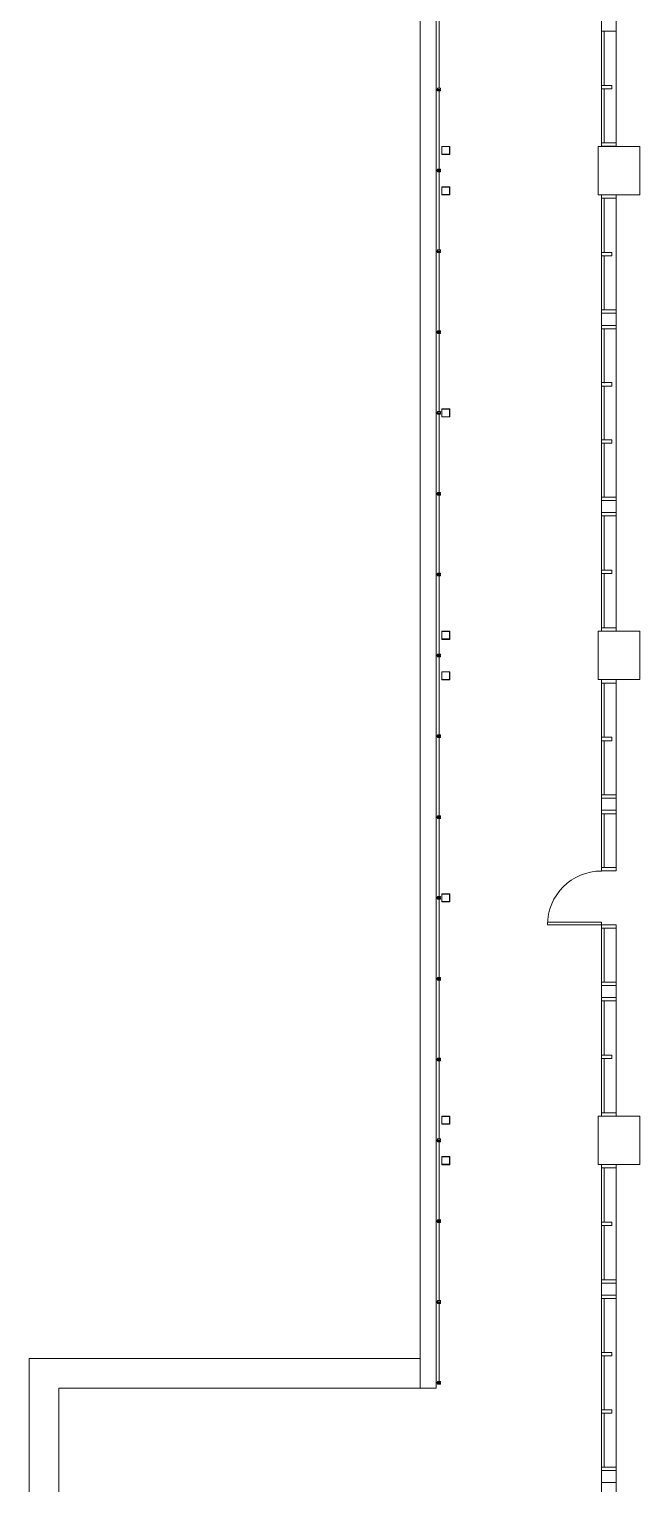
# Model space of a CAD drawing. Header units: inches. Extents: x -3410 to 5259, y -1080 to 3208.
# Drawn here: x -2392 to -1939, y 446 to 1526 of the extents above; entities that cross this region are included whole.
import ezdxf

# ---------------------------------------------------------------- set-up
doc = ezdxf.new("R2010")
doc.units = ezdxf.units.IN
doc.header["$LTSCALE"] = 48
doc.header["$MEASUREMENT"] = 0
doc.layers.add('Venue-Walls and Doors', color=7, linetype='Continuous', lineweight=5)

# ---------------------------------------------------------------- blocks, each defined once
blk = doc.blocks.new('Group-78-1')
at = {"layer": 'Venue-Walls and Doors', "color": 7, "linetype": 'Continuous'}
for p, q in [((-3356.24, -334.244), (-3396.24, -334.244)), ((-3396.192, -332.3), (-3356.24, -332.3)), ((-3356.24, -334.244), (-3356.24, -332.3))]:
    blk.add_line(p, q, dxfattribs=at)
blk.add_arc((-3356.24, -334.244), 39.996, 90, 180, dxfattribs=at)

msp = doc.modelspace()

# ---------------------------------------------------------------- linework, layer by layer
at = {"layer": 'Venue-Walls and Doors', "linetype": 'Continuous'}
for p, q in [((-2101.8, 1919.3), (-2101.8, 516.8)), ((-2089.8, 1895.3), (-2089.8, 516.8)), ((-2087.8, 1539.8), (-2087.8, 1481.8)), ((-1956.3, 1524.3), (-1967.3, 1524.3)), ((-1965.3, 1524.3), (-1965.3, 1484)), ((-2086.8, 1481), (-2089.8, 1481)), ((-2086.8, 1480.5), (-2089.8, 1480.5)), ((-2087.8, 1480.5), (-2087.8, 1481)), ((-2087.8, 1479.8), (-2087.8, 1421.8)), ((-1965.3, 1441.3), (-1965.3, 1481.5)), ((-1969.8, 1438.7), (-1938.8, 1438.7)), ((-1969.8, 1438.7), (-1969.8, 1402.8)), ((-1967.3, 1441.3), (-1956.3, 1441.3)), ((-1938.8, 1438.7), (-1938.8, 1402.8)), ((-2086.8, 1421), (-2089.8, 1421)), ((-2086.8, 1420.5), (-2089.8, 1420.5)), ((-2087.8, 1420.5), (-2087.8, 1421)), ((-2087.8, 1419.8), (-2087.8, 1361.8)), ((-1969.8, 1402.8), (-1938.8, 1402.8)), ((-1967.3, 1402.8), (-1967.3, 1357.5)), ((-1965.3, 1400.3), (-1965.3, 1360)), ((-1956.3, 1400.3), (-1956.3, 1317.3)), ((-2086.8, 1361), (-2089.8, 1361)), ((-2087.8, 1360.5), (-2087.8, 1361)), ((-2086.8, 1360.5), (-2089.8, 1360.5)), ((-2087.8, 1359.8), (-2087.8, 1301.8)), ((-1965.3, 1317.3), (-1965.3, 1357.5)), ((-1956.3, 1317.3), (-1967.3, 1317.3)), ((-1956.3, 1314.8), (-1967.3, 1314.8)), ((-2086.8, 1301), (-2089.8, 1301)), ((-2086.8, 1300.5), (-2089.8, 1300.5)), ((-2087.8, 1300.5), (-2087.8, 1301)), ((-2087.8, 1299.8), (-2087.8, 1241.8)), ((-1967.3, 1305.8), (-1956.3, 1305.8)), ((-1956.3, 1303.3), (-1967.3, 1303.3)), ((-1965.3, 1263), (-1965.3, 1303.3)), ((-1965.3, 1220.5), (-1965.3, 1260.8)), ((-2086.8, 1241), (-2089.8, 1241)), ((-2086.8, 1240.5), (-2089.8, 1240.5)), ((-2087.8, 1240.5), (-2087.8, 1241)), ((-2087.8, 1239.8), (-2087.8, 1181.8)), ((-1965.3, 1178), (-1965.3, 1218.3)), ((-2086.8, 1181), (-2089.8, 1181)), ((-2086.8, 1180.5), (-2089.8, 1180.5)), ((-2087.8, 1180.5), (-2087.8, 1181)), ((-2087.8, 1179.8), (-2087.8, 1121.8)), ((-1956.3, 1178.3), (-1967.3, 1178.3)), ((-1967.3, 1175.8), (-1956.3, 1175.8)), ((-1956.3, 1166.8), (-1967.3, 1166.8)), ((-1956.3, 1164.3), (-1967.3, 1164.3)), ((-1965.3, 1164.3), (-1965.3, 1124)), ((-2086.8, 1121), (-2089.8, 1121)), ((-2086.8, 1120.5), (-2089.8, 1120.5)), ((-2087.8, 1120.5), (-2087.8, 1121)), ((-2087.8, 1119.8), (-2087.8, 1061.8)), ((-1965.3, 1081.3), (-1965.3, 1121.5)), ((-1967.3, 1081.3), (-1956.3, 1081.3)), ((-1969.8, 1078.7), (-1938.8, 1078.7)), ((-1969.8, 1078.7), (-1969.8, 1042.8)), ((-1938.8, 1078.7), (-1938.8, 1042.8)), ((-2086.8, 1061), (-2089.8, 1061)), ((-2086.8, 1060.5), (-2089.8, 1060.5)), ((-2087.8, 1060.5), (-2087.8, 1061)), ((-2087.8, 1059.8), (-2087.8, 1001.8)), ((-1969.8, 1042.8), (-1938.8, 1042.8)), ((-1967.3, 1042.8), (-1967.3, 900.8)), ((-1967.3, 1040.3), (-1956.3, 1040.3)), ((-1965.3, 1040.3), (-1965.3, 1000)), ((-2086.8, 1001), (-2089.8, 1001)), ((-2086.8, 1000.5), (-2089.8, 1000.5)), ((-2087.8, 1000.5), (-2087.8, 1001)), ((-2087.8, 999.8), (-2087.8, 941.8)), ((-1965.3, 957.3), (-1965.3, 997.5)), ((-1956.3, 957.3), (-1967.3, 957.3)), ((-1956.3, 954.8), (-1967.3, 954.8)), ((-2086.8, 941), (-2089.8, 941)), ((-2086.8, 940.5), (-2089.8, 940.5)), ((-2087.8, 940.5), (-2087.8, 941)), ((-2087.8, 939.8), (-2087.8, 881.8)), ((-1967.3, 945.8), (-1956.3, 945.8)), ((-1956.3, 943.3), (-1967.3, 943.3)), ((-1965.3, 903.3), (-1965.3, 943.3)), ((-1956.3, 903.3), (-1967.3, 903.3)), ((-2086.8, 881), (-2089.8, 881)), ((-2086.8, 880.5), (-2089.8, 880.5)), ((-2087.8, 880.5), (-2087.8, 881)), ((-2087.8, 879.8), (-2087.8, 821.8)), ((-1967.3, 860.8), (-1956.3, 860.8)), ((-1956.3, 858.3), (-1967.3, 858.3)), ((-1965.3, 858.3), (-1965.3, 818.3)), ((-2086.8, 821), (-2089.8, 821)), ((-2087.8, 820.5), (-2087.8, 821)), ((-2086.8, 820.5), (-2089.8, 820.5)), ((-2087.8, 819.8), (-2087.8, 761.8)), ((-1956.3, 818.3), (-1967.3, 818.3)), ((-1967.3, 815.8), (-1956.3, 815.8)), ((-1956.3, 806.8), (-1967.3, 806.8)), ((-1956.3, 804.3), (-1967.3, 804.3)), ((-1965.3, 804.3), (-1965.3, 764)), ((-2086.8, 761), (-2089.8, 761)), ((-2086.8, 760.5), (-2089.8, 760.5)), ((-2087.8, 760.5), (-2087.8, 761)), ((-2087.8, 759.8), (-2087.8, 701.8)), ((-1965.3, 721.3), (-1965.3, 761.5)), ((-1969.8, 718.7), (-1938.8, 718.7)), ((-1969.8, 718.7), (-1969.8, 682.8)), ((-1967.3, 721.3), (-1956.3, 721.3)), ((-1938.8, 718.7), (-1938.8, 682.8)), ((-2086.8, 701), (-2089.8, 701)), ((-2086.8, 700.5), (-2089.8, 700.5)), ((-2087.8, 700.5), (-2087.8, 701)), ((-2087.8, 699.8), (-2087.8, 641.8)), ((-1969.8, 682.8), (-1938.8, 682.8)), ((-1967.3, 680.3), (-1956.3, 680.3)), ((-1965.3, 680.3), (-1965.3, 640)), ((-2086.8, 641), (-2089.8, 641)), ((-2086.8, 640.5), (-2089.8, 640.5)), ((-2087.8, 640.5), (-2087.8, 641)), ((-2087.8, 639.8), (-2087.8, 581.8)), ((-1965.3, 597.3), (-1965.3, 637.5)), ((-1956.3, 597.3), (-1967.3, 597.3)), ((-1956.3, 594.8), (-1967.3, 594.8)), ((-1967.3, 585.8), (-1956.3, 585.8)), ((-1956.3, 583.3), (-1967.3, 583.3)), ((-1965.3, 543), (-1965.3, 583.3)), ((-2086.8, 581), (-2089.8, 581)), ((-2086.8, 580.5), (-2089.8, 580.5)), ((-2087.8, 580.5), (-2087.8, 581)), ((-2087.8, 579.8), (-2087.8, 521.8)), ((-1965.3, 500.5), (-1965.3, 540.8)), ((-2391.8, -37.3), (-2391.8, 538.8)), ((-2101.8, 538.8), (-2391.8, 538.8)), ((-2086.8, 521), (-2089.8, 521)), ((-2086.8, 520.5), (-2089.8, 520.5)), ((-2087.8, 520.5), (-2087.8, 521)), ((-2089.8, 516.8), (-2369.8, 516.8)), ((-2369.8, -15.3), (-2369.8, 516.8)), ((-1965.3, 458), (-1965.3, 498.3)), ((-1956.3, 458.3), (-1967.3, 458.3)), ((-1967.3, 455.8), (-1956.3, 455.8)), ((-1956.3, 446.8), (-1967.3, 446.8))]:
    msp.add_line(p, q, dxfattribs=at)
at = {"layer": 'Venue-Walls and Doors', "linetype": 'Continuous', "flags": 128}
for points in [[(-1956.3, 1580.8), (-1956.3, 1438.8), (-1967.3, 1438.8), (-1967.3, 1580.8)], [(-2088.8, 1481), (-2088.8, 1481.8), (-2086.8, 1481.8), (-2086.8, 1481)], [(-2088.8, 1480.5), (-2088.8, 1479.8), (-2086.8, 1479.8), (-2086.8, 1480.5)], [(-1967.3, 1484), (-1959.6, 1484), (-1959.6, 1481.5), (-1967.3, 1481.5)], [(-2088.8, 1421), (-2088.8, 1421.8), (-2086.8, 1421.8), (-2086.8, 1421)], [(-2088.8, 1420.5), (-2088.8, 1419.8), (-2086.8, 1419.8), (-2086.8, 1420.5)], [(-1967.3, 1400.3), (-1956.3, 1400.3), (-1956.3, 1402.8)], [(-2088.8, 1361), (-2088.8, 1361.8), (-2086.8, 1361.8), (-2086.8, 1361)], [(-2088.8, 1360.5), (-2088.8, 1359.8), (-2086.8, 1359.8), (-2086.8, 1360.5)], [(-1967.3, 1357.5), (-1959.6, 1357.5), (-1959.6, 1360), (-1967.3, 1360)], [(-1956.3, 1317.3), (-1956.3, 1078.8), (-1967.3, 1078.8), (-1967.3, 1357.5)], [(-2088.8, 1301), (-2088.8, 1301.8), (-2086.8, 1301.8), (-2086.8, 1301)], [(-2088.8, 1300.5), (-2088.8, 1299.8), (-2086.8, 1299.8), (-2086.8, 1300.5)], [(-1967.3, 1260.8), (-1959.6, 1260.8), (-1959.6, 1263.3), (-1967.3, 1263.3)], [(-2085.8, 1243.8), (-2079.8, 1243.8), (-2079.8, 1237.8), (-2085.8, 1237.8), (-2085.8, 1243.8)], [(-2088.8, 1241), (-2088.8, 1241.8), (-2086.8, 1241.8), (-2086.8, 1241)], [(-2088.8, 1240.5), (-2088.8, 1239.8), (-2086.8, 1239.8), (-2086.8, 1240.5)], [(-1967.3, 1220.8), (-1959.6, 1220.8), (-1959.6, 1218.3), (-1967.3, 1218.3)], [(-2088.8, 1181), (-2088.8, 1181.8), (-2086.8, 1181.8), (-2086.8, 1181)], [(-2088.8, 1180.5), (-2088.8, 1179.8), (-2086.8, 1179.8), (-2086.8, 1180.5)], [(-1967.3, 1124), (-1959.6, 1124), (-1959.6, 1121.5), (-1967.3, 1121.5)], [(-2088.8, 1121), (-2088.8, 1121.8), (-2086.8, 1121.8), (-2086.8, 1121)], [(-2088.8, 1120.5), (-2088.8, 1119.8), (-2086.8, 1119.8), (-2086.8, 1120.5)], [(-2088.8, 1061), (-2088.8, 1061.8), (-2086.8, 1061.8), (-2086.8, 1061)], [(-2088.8, 1060.5), (-2088.8, 1059.8), (-2086.8, 1059.8), (-2086.8, 1060.5)], [(-1967.3, 900.8), (-1956.3, 900.8), (-1956.3, 1042.8)], [(-2088.8, 1001), (-2088.8, 1001.8), (-2086.8, 1001.8), (-2086.8, 1001)], [(-2088.8, 1000.5), (-2088.8, 999.8), (-2086.8, 999.8), (-2086.8, 1000.5)], [(-1967.3, 997.5), (-1959.6, 997.5), (-1959.6, 1000), (-1967.3, 1000)], [(-2088.8, 941), (-2088.8, 941.8), (-2086.8, 941.8), (-2086.8, 941)], [(-2088.8, 940.5), (-2088.8, 939.8), (-2086.8, 939.8), (-2086.8, 940.5)], [(-2088.8, 881), (-2088.8, 881.8), (-2086.8, 881.8), (-2086.8, 881)], [(-2088.8, 880.5), (-2088.8, 879.8), (-2086.8, 879.8), (-2086.8, 880.5)], [(-2085.8, 883.8), (-2079.8, 883.8), (-2079.8, 877.8), (-2085.8, 877.8), (-2085.8, 883.8)], [(-1956.3, 860.8), (-1956.3, 718.8), (-1967.3, 718.8), (-1967.3, 860.8)], [(-2088.8, 821), (-2088.8, 821.8), (-2086.8, 821.8), (-2086.8, 821)], [(-2088.8, 820.5), (-2088.8, 819.8), (-2086.8, 819.8), (-2086.8, 820.5)], [(-2088.8, 761), (-2088.8, 761.8), (-2086.8, 761.8), (-2086.8, 761)], [(-2088.8, 760.5), (-2088.8, 759.8), (-2086.8, 759.8), (-2086.8, 760.5)], [(-1967.3, 764), (-1959.6, 764), (-1959.6, 761.5), (-1967.3, 761.5)], [(-2088.8, 701), (-2088.8, 701.8), (-2086.8, 701.8), (-2086.8, 701)], [(-2088.8, 700.5), (-2088.8, 699.8), (-2086.8, 699.8), (-2086.8, 700.5)], [(-1956.3, 682.8), (-1956.3, 358.8), (-1967.3, 358.8), (-1967.3, 682.8)], [(-2088.8, 641), (-2088.8, 641.8), (-2086.8, 641.8), (-2086.8, 641)], [(-2088.8, 640.5), (-2088.8, 639.8), (-2086.8, 639.8), (-2086.8, 640.5)], [(-1967.3, 637.5), (-1959.6, 637.5), (-1959.6, 640), (-1967.3, 640)], [(-2088.8, 581), (-2088.8, 581.8), (-2086.8, 581.8), (-2086.8, 581)], [(-2088.8, 580.5), (-2088.8, 579.8), (-2086.8, 579.8), (-2086.8, 580.5)], [(-1967.3, 540.8), (-1959.6, 540.8), (-1959.6, 543.3), (-1967.3, 543.3)], [(-2088.8, 521), (-2088.8, 521.8), (-2086.8, 521.8), (-2086.8, 521)], [(-2088.8, 520.5), (-2088.8, 519.8), (-2086.8, 519.8), (-2086.8, 520.5)], [(-1967.3, 500.8), (-1959.6, 500.8), (-1959.6, 498.3), (-1967.3, 498.3)]]:
    msp.add_lwpolyline(points, dxfattribs=at)
for points in [[(-2085.8, 1438.7), (-2079.8, 1438.7), (-2079.8, 1432.7), (-2085.8, 1432.7)], [(-2085.6, 1438.5), (-2080.1, 1438.5), (-2080.1, 1433), (-2085.6, 1433)], [(-2085.8, 1402.7), (-2079.8, 1402.7), (-2079.8, 1408.7), (-2085.8, 1408.7)], [(-2085.6, 1403), (-2080.1, 1403), (-2080.1, 1408.5), (-2085.6, 1408.5)], [(-2085.6, 1243.5), (-2080.1, 1243.5), (-2080.1, 1238), (-2085.6, 1238)], [(-2085.8, 1078.7), (-2079.8, 1078.7), (-2079.8, 1072.7), (-2085.8, 1072.7)], [(-2085.6, 1078.5), (-2080.1, 1078.5), (-2080.1, 1073), (-2085.6, 1073)], [(-2085.8, 1042.7), (-2079.8, 1042.7), (-2079.8, 1048.7), (-2085.8, 1048.7)], [(-2085.6, 1043), (-2080.1, 1043), (-2080.1, 1048.5), (-2085.6, 1048.5)], [(-2085.6, 883.5), (-2080.1, 883.5), (-2080.1, 878), (-2085.6, 878)], [(-2085.8, 718.7), (-2079.8, 718.7), (-2079.8, 712.7), (-2085.8, 712.7)], [(-2085.6, 718.5), (-2080.1, 718.5), (-2080.1, 713), (-2085.6, 713)], [(-2085.8, 682.7), (-2079.8, 682.7), (-2079.8, 688.7), (-2085.8, 688.7)], [(-2085.6, 683), (-2080.1, 683), (-2080.1, 688.5), (-2085.6, 688.5)]]:
    msp.add_lwpolyline(points, close=True, dxfattribs=at)
at = {"layer": 'Venue-Walls and Doors', "linetype": 'Continuous'}
msp.add_arc((-2087.8, 519.8), 0.125, 180, 0, dxfattribs=at)

# ---------------------------------------------------------------- block references
at = {"layer": 'Venue-Walls and Doors'}
msp.add_blockref('Group-78-1', (1388.9, 1195), dxfattribs=at)

doc.saveas('drawing.dxf')
